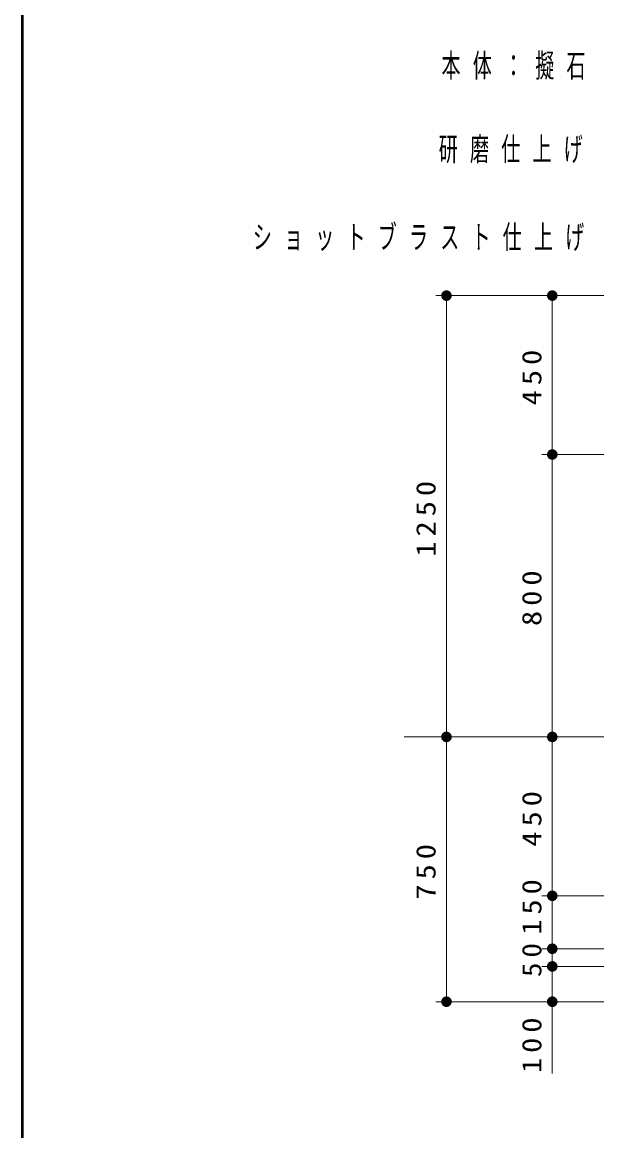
# Model space of a CAD drawing. Units: millimetres on the paper, scale 1:30. Extents: x -385 to 0, y 0 to 338.
# Drawn here: x -385 to -330.7, y 60.8 to 165.5 of the extents above; entities that cross this region are included whole.
import ezdxf

# ---------------------------------------------------------------- set-up
doc = ezdxf.new("R2010")
doc.units = ezdxf.units.MM
doc.layers.add('LY_1', color=7, linetype='Continuous', lineweight=13)
doc.layers.add('LY_2', color=7, linetype='Continuous', lineweight=13)
doc.styles.add('ＭＳ ゴシック', font='')
doc.styles.get('ＭＳ ゴシック').set_extended_font_data('MS Gothic')

# ---------------------------------------------------------------- blocks, each defined once
blk = doc.blocks.new('filled_dot')
at = {"color": 0, "linetype": 'Continuous', "lineweight": -2, "const_width": 1.25}
blk.add_lwpolyline([(-0.625, 0, 1), (0.625, 0, 1)], format="xyb", close=True, dxfattribs=at)

msp = doc.modelspace()

# ---------------------------------------------------------------- linework, layer by layer
at = {"layer": 'LY_1'}
for p, q in [((-315.909, 139.68), (-345.909, 139.68)), ((-344.909, 98.014), (-344.909, 139.68)), ((-334.909, 124.68), (-334.909, 139.68)), ((-318.943, 124.68), (-335.909, 124.68)), ((-334.909, 98.014), (-334.909, 124.68)), ((-256.716, 98.014), (-348.889, 98.014)), ((-344.262, 98.014), (-345.909, 98.014)), ((-344.262, 98.014), (-345.909, 98.014)), ((-344.909, 73.014), (-344.909, 98.014)), ((-334.909, 98.014), (-334.909, 83.014)), ((-324.243, 83.014), (-335.909, 83.014)), ((-334.909, 78.014), (-334.909, 83.014)), ((-325.909, 78.014), (-335.909, 78.014)), ((-334.909, 76.347), (-334.909, 78.014)), ((-325.909, 76.347), (-335.909, 76.347)), ((-334.909, 66.221), (-334.909, 76.347)), ((-335.909, 73.014), (-345.909, 73.014)), ((-325.909, 73.014), (-335.909, 73.014))]:
    msp.add_line(p, q, dxfattribs=at)
at = {"layer": 'LY_2', "lineweight": 50}
msp.add_line((-385, 267), (-385, 0), dxfattribs=at)

# ---------------------------------------------------------------- block references
at = {"layer": 'LY_1', "xscale": 0.4, "yscale": 0.4}
for p, rotation in [((-344.909, 139.68), 270), ((-334.909, 139.68), 270), ((-334.909, 124.68), 270), ((-334.909, 124.68), 90), ((-344.909, 98.014), 270), ((-344.909, 98.014), 90), ((-334.909, 98.014), 270), ((-334.909, 98.014), 90), ((-334.909, 83.014), 270), ((-334.909, 83.014), 90), ((-334.909, 78.014), 270), ((-334.909, 78.014), 90), ((-334.909, 76.347), 270), ((-334.909, 76.347), 90), ((-344.909, 73.014), 90), ((-334.909, 73.014), 90)]:
    msp.add_blockref('filled_dot', p, dxfattribs=dict(at, rotation=rotation))

# ---------------------------------------------------------------- texts
at = {"layer": 'LY_1', "char_height": 2.199, "attachment_point": 4, "style": 'ＭＳ ゴシック'}
for s, insert in [('\\T1.64;\\W0.6;本体：擬石', (-345.375, 161.286)), ('\\T1.64;\\W0.6;研磨仕上げ', (-345.638, 153.4)), ('\\T1.64;\\W0.6;ショットブラスト仕上げ', (-363.206, 145.097))]:
    msp.add_mtext(s, dxfattribs=dict(at, insert=insert))
at = {"layer": 'LY_1', "char_height": 1.833, "attachment_point": 8, "rotation": 90, "style": 'ＭＳ ゴシック'}
for s, insert in [('\\T1.33;\\W1.15;450', (-335.909, 132.18)), ('\\T1.33;\\W1.15;1250', (-345.909, 118.847)), ('\\T1.33;\\W1.15;800', (-335.909, 111.347)), ('\\T1.33;\\W1.15;450', (-335.909, 90.514)), ('\\T1.33;\\W1.15;750', (-345.909, 85.514)), ('\\T1.33;\\W1.15;150', (-335.909, 82.193)), ('\\T1.34;\\W1.1;50', (-335.909, 77.18)), ('\\T1.33;\\W1.15;100', (-335.909, 69.138))]:
    msp.add_mtext(s, dxfattribs=dict(at, insert=insert))

doc.saveas('drawing.dxf')
